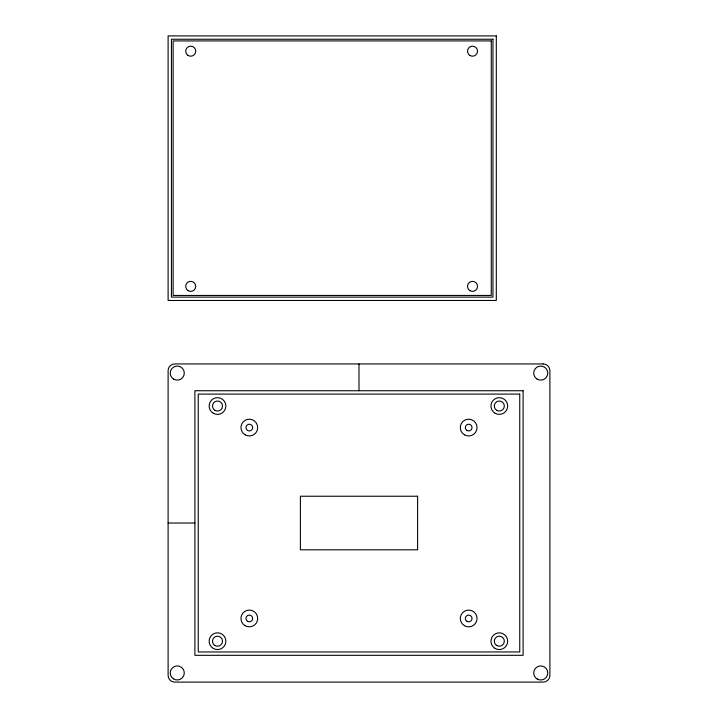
<?xml version="1.0" encoding="UTF-8"?>
<svg xmlns="http://www.w3.org/2000/svg" width="718" height="718" viewBox="0 0 718 718"><rect width="100%" height="100%" fill="white"/><g stroke="black" fill="none" stroke-linecap="round" stroke-linejoin="round"><path stroke-width="1.08" d="M168.111 523.027L194.901 523.027M359 363.945L359 390.745M496.309 35.9L168.111 35.9L168.111 300.465L496.309 300.465L496.309 35.9M492.961 39.248L171.458 39.248L171.458 297.117L492.961 297.117L492.961 39.248M491.283 40.926L173.137 40.926L173.137 295.448L491.283 295.448L491.283 40.926M543.194 363.945L174.806 363.945A6.695 6.695 0 0 0 168.111 370.65L168.111 675.405A6.695 6.695 0 0 0 174.806 682.1L543.194 682.1A6.695 6.695 0 0 0 549.889 675.405L549.889 370.65A6.695 6.695 0 0 0 543.194 363.945M523.099 390.745L194.901 390.745L194.901 655.31L523.099 655.31L523.099 390.745M519.751 394.092L198.249 394.092L198.249 651.962L519.751 651.962L519.751 394.092M417.607 496.237L300.393 496.237L300.393 549.817L417.607 549.817L417.607 496.237M173.316 678.77A7.036 7.036 0 0 0 184.275 673.448A7.036 7.036 0 0 0 174.187 666.627A7.036 7.036 0 0 0 173.316 678.77M537.226 379.185A7.036 7.036 0 0 0 547.771 373.1A7.036 7.036 0 0 0 537.226 367.006A7.036 7.036 0 0 0 537.226 379.185M537.226 679.04A7.036 7.036 0 0 0 547.771 672.954A7.036 7.036 0 0 0 537.226 666.86A7.036 7.036 0 0 0 537.226 679.04M173.738 379.185A7.036 7.036 0 0 0 184.293 373.1A7.036 7.036 0 0 0 173.738 367.006A7.036 7.036 0 0 0 173.738 379.185M245.134 434.83A8.374 8.374 0 0 0 257.69 427.578A8.374 8.374 0 0 0 245.134 420.326A8.374 8.374 0 0 0 245.134 434.83M247.441 430.351A3.348 3.348 0 0 0 252.664 427.82A3.348 3.348 0 0 0 247.863 424.562A3.348 3.348 0 0 0 247.441 430.351M464.492 625.719A8.374 8.374 0 0 0 477.048 618.467A8.374 8.374 0 0 0 464.492 611.215A8.374 8.374 0 0 0 464.492 625.719M467.005 621.366A3.348 3.348 0 0 0 472.031 618.467A3.348 3.348 0 0 0 467.005 615.568A3.348 3.348 0 0 0 467.005 621.366M245.134 625.719A8.374 8.374 0 0 0 257.69 618.467A8.374 8.374 0 0 0 245.134 611.215A8.374 8.374 0 0 0 245.134 625.719M247.647 621.366A3.348 3.348 0 0 0 252.673 618.467A3.348 3.348 0 0 0 247.647 615.568A3.348 3.348 0 0 0 247.647 621.366M464.492 434.83A8.374 8.374 0 0 0 477.048 427.578A8.374 8.374 0 0 0 464.492 420.326A8.374 8.374 0 0 0 464.492 434.83M467.005 430.477A3.348 3.348 0 0 0 472.031 427.578A3.348 3.348 0 0 0 467.005 424.679A3.348 3.348 0 0 0 467.005 430.477M213.318 648.453A8.374 8.374 0 0 0 225.874 641.201A8.374 8.374 0 0 0 213.318 633.949A8.374 8.374 0 0 0 213.318 648.453M214.996 645.554A5.026 5.026 0 0 0 222.526 641.201A5.026 5.026 0 0 0 214.996 636.848A5.026 5.026 0 0 0 214.996 645.554M495.124 413.281A8.374 8.374 0 0 0 507.68 406.029A8.374 8.374 0 0 0 495.124 398.777A8.374 8.374 0 0 0 495.124 413.281M496.802 410.382A5.026 5.026 0 0 0 504.332 406.029A5.026 5.026 0 0 0 496.802 401.685A5.026 5.026 0 0 0 496.802 410.382M495.124 648.453A8.374 8.374 0 0 0 507.68 641.201A8.374 8.374 0 0 0 495.124 633.949A8.374 8.374 0 0 0 495.124 648.453M496.802 645.554A5.026 5.026 0 0 0 504.332 641.201A5.026 5.026 0 0 0 496.802 636.848A5.026 5.026 0 0 0 496.802 645.554M213.318 413.281A8.374 8.374 0 0 0 225.874 406.029A8.374 8.374 0 0 0 213.318 398.777A8.374 8.374 0 0 0 213.318 413.281M214.996 410.382A5.026 5.026 0 0 0 222.526 406.029A5.026 5.026 0 0 0 214.996 401.685A5.026 5.026 0 0 0 214.996 410.382M188.206 290.709A5.026 5.026 0 0 0 195.736 286.365A5.026 5.026 0 0 0 188.206 282.012A5.026 5.026 0 0 0 188.206 290.709M470.003 290.709A5.026 5.026 0 0 0 477.542 286.365A5.026 5.026 0 0 0 470.003 282.012A5.026 5.026 0 0 0 470.003 290.709M187.901 55.349A5.026 5.026 0 0 0 195.727 51.552A5.026 5.026 0 0 0 188.52 46.67A5.026 5.026 0 0 0 187.901 55.349M470.003 55.537A5.026 5.026 0 0 0 477.542 51.193A5.026 5.026 0 0 0 470.003 46.841A5.026 5.026 0 0 0 470.003 55.537"/></g></svg>
